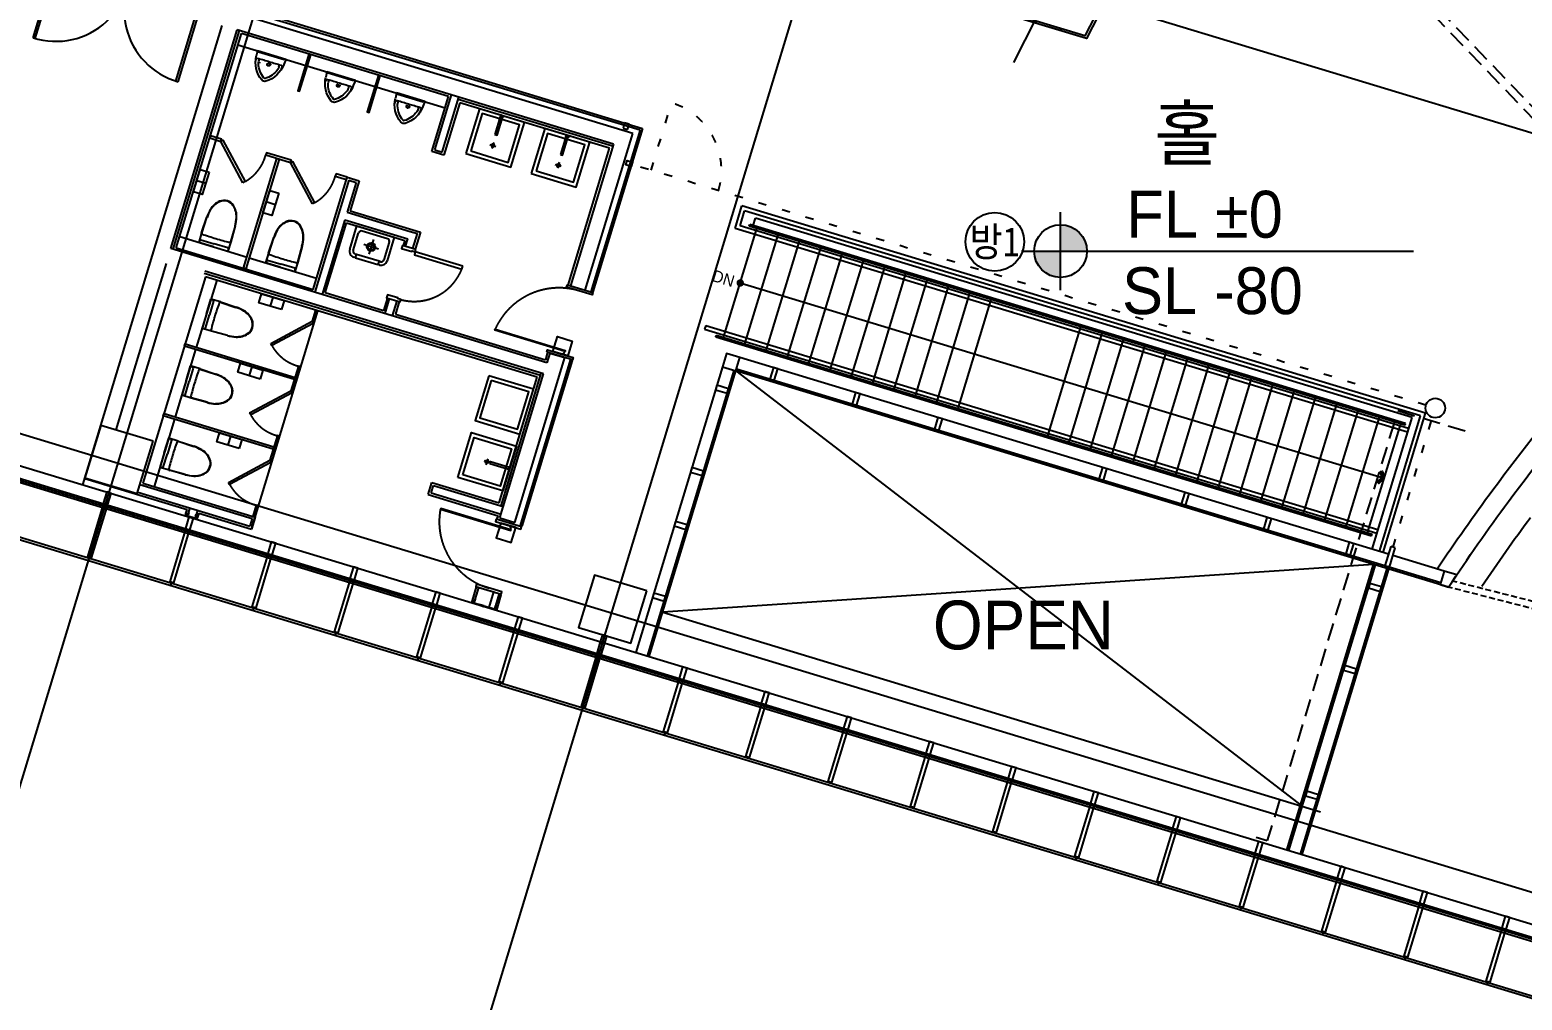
# Model space of a CAD drawing. Header units: metres. Extents: x 630750 to 860239, y 578133 to 726633.
# Drawn here: x 690229 to 709323, y 616657 to 629077 of the extents above; entities that cross this region are included whole.
import ezdxf
from ezdxf.enums import TextEntityAlignment as Align

# ---------------------------------------------------------------- set-up
doc = ezdxf.new("R2010")
doc.units = ezdxf.units.M
doc.header["$LTSCALE"] = 300
for name, pattern in [('DASHDOT', [25.4, 12.7, -6.35, 0, -6.35]), ('HID1', [0.375, 0.25, -0.125]), ('HIDDEN-1', [1.4, 0.35, -0.7, 0.35]), ('업무시설_xr-base$0$CONTINOUS', [0])]:
    doc.linetypes.add(name, pattern=pattern)
doc.layers.get('Defpoints').update_dxf_attribs({"color": 8})
for name, color, linetype in [('A-CEN-1', 1, 'Continuous'), ('A-CIRC', 6, 'Continuous'), ('A-CON', 2, 'Continuous'), ('A-DIM', 7, 'Continuous'), ('A-DOR', 4, 'Continuous'), ('A-ELE8', 8, 'Continuous'), ('A-ETC-1', 7, 'Continuous'), ('A-HAT-1', 9, 'Continuous'), ('A-STAIR', 4, 'Continuous'), ('A-SYM1', 7, 'Continuous'), ('A-TXT-S', 3, 'Continuous'), ('A-WAL-BLK', 3, 'Continuous'), ('A-WAL-DW', 7, 'Continuous'), ('A-WIN-GLASS', 4, 'Continuous'), ('DIM', 7, 'Continuous'), ('ELE9', 9, 'Continuous'), ('fire shutter', 2, 'Continuous'), ('INT', 117, 'Continuous'), ('INT_레벨', 117, 'Continuous'), ('KUK-DOOR', 4, 'Continuous'), ('KUK-DOOR-FRAME', 4, 'Continuous'), ('KUK-TOILET-cubicle', 4, 'Continuous'), ('KUK-TOILET-equip', 5, 'Continuous'), ('KUK-TOILET-fu', 6, 'Continuous'), ('KUK-TOILET-wash', 6, 'Continuous'), ('KUK-WALL-DRYWALL', 4, 'Continuous'), ('KUK-WALL-FIN 1', 30, 'Continuous'), ('KUK-WALL-FIN2', 31, 'Continuous'), ('z', 9, 'Continuous'), ('블럭', 7, 'Continuous'), ('외장그레이팅', 4, 'Continuous'), ('특수설계 영역', 225, 'Continuous'), ('프레임', 5, 'Continuous')]:
    doc.layers.add(name, color=color, linetype=linetype)
doc.styles.add('TEXT', font='')
doc.styles.add('TEXT(돋음)', font='')
doc.styles.add('돋움', font='')
doc.styles.get('TEXT').set_extended_font_data('DotumChe')
doc.styles.get('TEXT(돋음)').set_extended_font_data('Dotum')
doc.styles.get('돋움').set_extended_font_data('Dotum')
doc.dimstyles.new('DIM250', dxfattribs={"dimscale": 250, "dimtxt": 3, "dimasz": 1, "dimexe": 2, "dimexo": 3, "dimgap": 1, "dimtad": 1, "dimdec": 0, "dimzin": 0, "dimdsep": 46, "dimlunit": 6, "dimtxsty": 'TEXT(돋음)', "dimblk": 'Z_DOT', "dimcen": 2.5, "dimdle": 2, "dimclrd": 256, "dimclre": 256, "dimclrt": 3, "dimadec": 0, "dimazin": 0, "dimtfac": 1, "dimtdec": 0, "dimtix": 1, "dimtmove": 2, "dimatfit": 3, "dimldrblk": 'Z_DOT', "dimfxl": 1, "dimtolj": 1, "dimtzin": 0, "dimarcsym": 0})

# ---------------------------------------------------------------- blocks, each defined once
blk = doc.blocks.new('Z_DOT')
at = {"layer": 'DIM', "color": 7}
for p, q in [((0, -2.5), (0, 2.5)), ((-2.5, 0), (2.5, 0))]:
    blk.add_line(p, q, dxfattribs=at)
for radius in [0.75, 0.375]:
    blk.add_circle((0, 0), radius, dxfattribs=at)
blk = doc.blocks.new('*D94')
at = {"layer": 'A-DIM', "lineweight": -2, "transparency": 16777216}
for p, q in [((676229, 616332), (675060, 612478)), ((675444, 612884), (730165, 596280)), ((731428, 599582), (730259, 595729))]:
    blk.add_line(p, q, dxfattribs=at)
at = {"layer": 'Defpoints', "color": 0, "transparency": 16777216}
for p in [(676447, 617049), (731646, 600300), (730404, 596207)]:
    blk.add_point(p, dxfattribs=at)
at = {"layer": 'A-DIM', "lineweight": -2, "transparency": 16777216, "xscale": 250, "yscale": 250, "zscale": 250}
for p, rotation in [((675205, 612957), 163.1200000135865), ((730404, 596207), 343.1200000135865)]:
    blk.add_blockref('Z_DOT', p, dxfattribs=dict(at, rotation=rotation))
at = {"layer": 'A-DIM', "color": 3, "transparency": 16777216, "insert": (703007, 605250), "char_height": 750, "attachment_point": 5, "rotation": 343.12, "style": 'TEXT(돋음)'}
blk.add_mtext('\\A1;57,684', dxfattribs=at)
blk = doc.blocks.new('sym-lev-INT')
at = {"layer": 'INT_레벨'}
h = blk.add_hatch(color=256, dxfattribs=at)
h.paths.add_polyline_path([(472998, 83678), (473335, 83678, 0.414214), (472998, 84016)])
h.paths.add_polyline_path([(472998, 83341), (472998, 83678), (472660, 83678, 0.414214)])
for p, q in [((472998, 83178), (472998, 84178)), ((472498, 83678), (477516, 83678)), ((472498, 83678), (473498, 83678))]:
    blk.add_line(p, q, dxfattribs=at)
blk.add_circle((472998, 83678), 337, dxfattribs=at)
blk = doc.blocks.new('door_1800_3')
at = {"layer": 'A-DOR'}
for p, q in [((754409, 467845), (754409, 466990)), ((754439, 467845), (754439, 466990)), ((756319, 467845), (756319, 466990)), ((756349, 467845), (756349, 466990)), ((754409, 466990), (754439, 466990)), ((756319, 466990), (756349, 466990)), ((754409, 466790), (754439, 466790)), ((754409, 465935), (754409, 466790)), ((754439, 465935), (754439, 466790)), ((756319, 465935), (756319, 466790)), ((756319, 466790), (756349, 466790)), ((756349, 465935), (756349, 466790))]:
    blk.add_line(p, q, dxfattribs=at)
for points in [[(754379, 466990), (754379, 466790), (754409, 466790), (754409, 466835), (754424, 466835), (754424, 466945), (754409, 466945), (754409, 466990)], [(756379, 466990), (756379, 466790), (756349, 466790), (756349, 466835), (756334, 466835), (756334, 466945), (756349, 466945), (756349, 466990)]]:
    blk.add_lwpolyline(points, close=True, dxfattribs=at)
for centre, start, end in [((754424, 466890), 269.1, 90.9), ((756334, 466890), 89.1, 270.9)]:
    blk.add_arc(centre, 955, start, end, dxfattribs=at)
at = {"layer": 'ELE9'}
for p, q in [((756349, 466945), (754409, 466945)), ((754409, 466835), (756349, 466835))]:
    blk.add_line(p, q, dxfattribs=at)
blk = doc.blocks.new('TO')
at = {"layer": 'KUK-TOILET-fu'}
for p, q in [((-380183, 185922), (-379979, 185866)), ((-380182, 185919), (-379978, 185863)), ((-379979, 185866), (-379857, 185829)), ((-379900, 185827), (-379953, 185654)), ((-379914, 185642), (-379857, 185829)), ((-379888, 185833), (-379859, 185825)), ((-380005, 185480), (-379953, 185654)), ((-379914, 185642), (-379971, 185454)), ((-380093, 185491), (-380293, 185558)), ((-380090, 185493), (-380290, 185560)), ((-380093, 185491), (-379971, 185454)), ((-379999, 185468), (-379970, 185459))]:
    blk.add_line(p, q, dxfattribs=at)
for centre, radius, start, end in [((-380366, 185779), 143, 163.12, 203.8257), ((-380364, 185778), 140, 163.12, 203.8257), ((-380366, 185779), 143, 122.4143, 163.12), ((-380364, 185778), 140, 122.4143, 163.12), ((-380304, 185682), 258, 87.3334, 122.4143), ((-380302, 185681), 255, 87.3334, 122.4143), ((-380316, 185437), 503, 74.6507, 87.3334), ((-380314, 185437), 500, 74.6507, 87.3334), ((-383595, 186759), 3736, 343.12, 345.9346), ((-379982, 185854), 13, 71.7775, 74.6507), ((-379980, 185853), 10, 345.9346, 74.6507), ((-379891, 185824), 10, 73.12, 163.12), ((-380261, 185825), 258, 203.8257, 238.9066), ((-380259, 185825), 255, 203.8257, 238.9066), ((-380134, 186035), 503, 238.9066, 251.5893), ((-380132, 186035), 500, 238.9066, 251.5893), ((-383595, 186759), 3736, 340.3054, 343.12), ((-380089, 185504), 13, 251.5893, 254.4625), ((-380087, 185503), 10, 251.5893, 340.3054), ((-379996, 185477), 10, 163.12, 253.12)]:
    blk.add_arc(centre, radius, start, end, dxfattribs=at)
blk = doc.blocks.new('TO2')
at = {"layer": 'KUK-TOILET-fu'}
for p, q in [((-383176, 186200), (-383176, 186580)), ((-383176, 186580), (-383107, 186573)), ((-383163, 186560), (-383176, 186560)), ((-383163, 186220), (-383163, 186560)), ((-383044, 186562), (-383067, 186562)), ((-383054, 186524), (-383087, 186524)), ((-383061, 186405), (-383061, 186375)), ((-383055, 186411), (-383052, 186411)), ((-383055, 186369), (-383052, 186369)), ((-383163, 186220), (-383176, 186220)), ((-383176, 186200), (-383107, 186206)), ((-383054, 186255), (-383087, 186255)), ((-383044, 186217), (-383067, 186217))]:
    blk.add_line(p, q, dxfattribs=at)
for centre, radius, start, end in [((-383127, 186222), 352, 33.7785, 86.7014), ((-383067, 186542), 20, 90, 178.5039), ((-383044, 186512), 50, 74.0732, 90), ((-383127, 186558), 352, 273.2986, 326.2215), ((-377227, 186505), 5860, 179.6271, 181.1233), ((-377227, 186275), 5860, 178.8767, 180.3729), ((-383055, 186405), 6, 90, 180), ((-383055, 186375), 6, 180, 270), ((-383054, 186424), 100, 70.2929, 90), ((-383052, 186390), 21, 270, 90), ((-383127, 186222), 315, 33.7785, 70.2929), ((-383127, 186558), 315, 289.7071, 326.2215), ((-382876, 186390), 13, 0, 33.7785), ((-382876, 186390), 13, 326.2215, 0), ((-382876, 186390), 50, 0, 33.7785), ((-382876, 186390), 50, 326.2215, 0), ((-383067, 186237), 20, 181.4961, 270), ((-383054, 186355), 100, 270, 289.7071), ((-383044, 186267), 50, 270, 285.9268)]:
    blk.add_arc(centre, radius, start, end, dxfattribs=at)
blk = doc.blocks.new('TO3')
at = {"layer": 'KUK-TOILET-fu'}
for p, q in [((-378873, 187125), (-378856, 187120)), ((-378871, 187073), (-378855, 187124)), ((-378855, 187124), (-378567, 187036)), ((-379065, 186769), (-378973, 187072)), ((-379000, 186833), (-378930, 187059)), ((-378886, 187082), (-378869, 187077)), ((-378582, 186985), (-378871, 187073)), ((-378797, 186799), (-378740, 186985)), ((-378540, 186940), (-378609, 186714)), ((-378567, 187036), (-378582, 186985)), ((-378581, 186989), (-378564, 186984)), ((-378568, 187032), (-378548, 187025)), ((-378587, 186623), (-379065, 186769)), ((-378976, 186789), (-378654, 186690)), ((-378861, 186921), (-378675, 186863)), ((-378495, 186926), (-378587, 186623))]:
    blk.add_line(p, q, dxfattribs=at)
for radius in [53.1, 39.9]:
    blk.add_circle((-378768, 186892), radius, dxfattribs=at)
for centre, radius, start, end in [((-378897, 187049), 79.8, 73, 163), ((-378897, 187049), 35.5, 73, 163), ((-378574, 186950), 35.5, 343, 73), ((-378571, 186949), 79.8, 343, 73), ((-378966, 186822), 35.5, 163, 253), ((-378643, 186724), 35.5, 253, 343)]:
    blk.add_arc(centre, radius, start, end, dxfattribs=at)

msp = doc.modelspace()

# ---------------------------------------------------------------- hatches: boundary and pattern name
at = {"layer": 'A-SYM1'}
h = msp.add_hatch(color=7, dxfattribs=at)
edge = h.paths.add_edge_path()
edge.add_arc((699318.013, 625837.036), 48, 343.12, 523.12)
edge.add_arc((699318.013, 625837.036), 48, 523.12, 703.12)
msp.add_hatch(color=7, dxfattribs=at).paths.add_polyline_path([(707487.42, 623271.76), (707469.192, 623291.224), (707527.586, 623345.907), (707509.427, 623423.818), (707535.397, 623429.872), (707557.051, 623336.966)])

# ---------------------------------------------------------------- linework, layer by layer
at = {"layer": 'A-CEN-1', "linetype": 'Continuous'}
for p, q in [((718254.402, 659110.217, 0), (702815.235, 628657.233, 0)), ((688297.68, 613453.445, 0), (696754.173, 641322.011, 0)), ((694613.319, 611537.015, 0), (703069.812, 639405.581, 0)), ((686992.632, 634572.293, 0), (739163.754, 618741.384, 0)), ((678675.517, 627377.323, 0), (736463.33, 609842.075, 0)), ((678501.296, 626803.174, 0), (736289.109, 609267.926, 0))]:
    msp.add_line(p, q, dxfattribs=at)
at = {"layer": 'A-CIRC'}
for p, q in [((699253.17, 626535.978, 0), (699340.281, 626823.053, 0)), ((699315.534, 626569.305, 0), (699373.608, 626760.688, 0)), ((708086.484, 624169.087, 0), (699340.281, 626823.053, 0)), ((708024.119, 624135.76, 0), (699373.608, 626760.688, 0)), ((707855.836, 623925.568, 0), (699253.17, 626535.978, 0)), ((707870.354, 623973.414, 0), (699315.534, 626569.305, 0)), ((698875.958, 625291.908, 0), (698861.439, 625244.062, 0)), ((698861.439, 625244.062, 0), (707463.839, 622633.733, 0)), ((698875.958, 625291.908, 0), (707478.357, 622681.579, 0)), ((707497.392, 622399.916, 0), (708024.119, 624135.76, 0)), ((707545.237, 622385.398, 0), (708086.484, 624169.087, 0))]:
    msp.add_line(p, q, dxfattribs=at)
at = {"layer": 'A-CON', "elevation": 0}
for points in [[(691806.324, 623810.895), (691136.483, 624014.153), (690933.225, 623344.312), (691603.066, 623141.055)], [(698121.964, 621894.467), (697452.123, 622097.724), (697248.866, 621427.884), (697918.706, 621224.626)]]:
    msp.add_lwpolyline(points, close=True, dxfattribs=at)
at = {"layer": 'A-ELE8', "elevation": 0}
msp.add_lwpolyline([(708235.706, 622175.881, -0.012153157), (708947.647, 623189.137, -0.018274864), (710126.421, 624672.75)], format="xyb", dxfattribs=at)
at = {"layer": 'A-ETC-1', "elevation": 0}
msp.add_lwpolyline([(699318.013, 625837.036), (707557.051, 623336.966)], dxfattribs=at)
at = {"layer": 'A-HAT-1', "color": 8}
msp.add_line((707422.426, 622234.56, 0), (698326.084, 621623.523, 0), dxfattribs=at)
at = {"layer": 'A-HAT-1', "color": 8, "elevation": 0}
msp.add_lwpolyline([(699262.811, 624710.529), (706508.664, 619140.585)], dxfattribs=at)
at = {"layer": 'A-STAIR'}
for p, q in [((699484.116, 626570.402, 0), (699513.153, 626666.093, 0)), ((707913.91, 624116.951, 0), (699513.153, 626666.093, 0)), ((699106.044, 625138.488, 0), (699529.982, 626535.584, 0)), ((699434.29, 626564.621, 0), (699440.098, 626583.759, 0)), ((707826.436, 624018.091, 0), (699434.29, 626564.621, 0)), ((707832.243, 624037.23, 0), (699440.098, 626583.759, 0)), ((699378.765, 625055.733, 0), (699802.703, 626452.829, 0)), ((699651.486, 624972.978, 0), (700075.424, 626370.074, 0)), ((699924.207, 624890.223, 0), (700348.144, 626287.319, 0)), ((700196.928, 624807.468, 0), (700620.865, 626204.564, 0)), ((700469.648, 624724.713, 0), (700893.586, 626121.809, 0)), ((700742.369, 624641.958, 0), (701166.307, 626039.054, 0)), ((701015.09, 624559.203, 0), (701439.027, 625956.299, 0)), ((701287.811, 624476.448, 0), (701711.748, 625873.544, 0)), ((701560.531, 624393.693, 0), (701984.469, 625790.789, 0)), ((701833.252, 624310.938, 0), (702257.19, 625708.034, 0)), ((702105.973, 624228.184, 0), (702529.91, 625625.279, 0)), ((699004.546, 625148.386, 0), (699010.353, 625167.525, 0)), ((699004.546, 625148.386, 0), (707396.691, 622601.857, 0)), ((699010.353, 625167.525, 0), (707402.498, 622620.995, 0)), ((703254.271, 623879.742, 0), (703678.208, 625276.838, 0)), ((703526.992, 623796.987, 0), (703950.929, 625194.083, 0)), ((703799.712, 623714.232, 0), (704223.65, 625111.328, 0)), ((704072.433, 623631.477, 0), (704496.371, 625028.573, 0)), ((704345.154, 623548.722, 0), (704769.092, 624945.818, 0)), ((704617.875, 623465.967, 0), (705041.812, 624863.063, 0)), ((704890.596, 623383.212, 0), (705314.533, 624780.308, 0)), ((705163.316, 623300.457, 0), (705587.254, 624697.553, 0)), ((705436.037, 623217.702, 0), (705859.975, 624614.798, 0)), ((705708.758, 623134.947, 0), (706132.695, 624532.043, 0)), ((705981.479, 623052.192, 0), (706405.416, 624449.288, 0)), ((706254.199, 622969.437, 0), (706678.137, 624366.533, 0)), ((706526.92, 622886.683, 0), (706950.858, 624283.778, 0)), ((706799.641, 622803.928, 0), (707223.579, 624201.024, 0)), ((707072.362, 622721.173, 0), (707496.299, 624118.269, 0)), ((707345.083, 622638.418, 0), (707769.02, 624035.514, 0)), ((707401.7, 622428.953, 0), (707913.91, 624116.951, 0)), ((707826.436, 624018.091, 0), (707832.243, 624037.23, 0)), ((707396.691, 622601.857, 0), (707402.498, 622620.995, 0))]:
    msp.add_line(p, q, dxfattribs=at)
at = {"layer": 'A-SYM1', "color": 7, "elevation": 0}
msp.add_lwpolyline([(707469.192, 623291.224), (707527.586, 623345.907), (707509.427, 623423.818), (707535.397, 623429.872), (707557.051, 623336.966), (707487.42, 623271.76)], close=True, dxfattribs=at)
at = {"layer": 'A-WAL-BLK'}
for p, q in [((697944.076, 627748.336, 0), (692460.954, 629412.146, 0)), ((690905.93, 623254.36, 0), (692689.949, 629133.619, 0)), ((692032.01, 626276.602, 0), (692881.337, 629075.579, 0)), ((697694.62, 627615.027, 0), (692881.337, 629075.579, 0)), ((695409.477, 627540.372), (695622.897, 628243.705)), ((695505.168, 627511.336), (695718.589, 628214.668)), ((697335.748, 625743.593), (697944.08, 627748.364)), ((695409.477, 627540.372), (695505.168, 627511.336)), ((694309.624, 627153.026), (693874.077, 625717.671)), ((694405.316, 627123.989), (694289.174, 626741.241)), ((694309.624, 627153.026), (694405.316, 627123.989)), ((694289.174, 626741.241), (695092.975, 626497.334)), ((694260.137, 626645.549), (693969.769, 625688.634)), ((694260.137, 626645.549), (695063.938, 626401.642)), ((695092.975, 626497.334), (695188.666, 626468.297)), ((695034.889, 626305.91), (695063.938, 626401.642)), ((695130.58, 626276.873), (695188.666, 626468.297)), ((696845.296, 624816.079), (692032.014, 626276.631)), ((691973.936, 626085.219, 0), (691327.867, 623956.084, 0)), ((696801.741, 624672.542), (692466.916, 625987.91)), ((694773.57, 625444.727), (694831.631, 625636.069)), ((694869.261, 625415.69), (694927.323, 625607.032)), ((696434.165, 622772.406), (697074.427, 624882.403)), ((696883.044, 624940.476), (696845.296, 624816.079)), ((696242.782, 622830.48), (696801.741, 624672.542)), ((691637.902, 623255.874), (693073.261, 622820.326)), ((695362.586, 623149.821), (695391.623, 623245.512)), ((695391.623, 623245.512), (696286.339, 622974.018)), ((691608.865, 623160.183), (693044.224, 622724.635)), ((695362.586, 623149.821), (696257.302, 622878.327)), ((693073.272, 622820.363), (693044.236, 622724.672)), ((696103.898, 621683.971), (696164.112, 621882.435))]:
    msp.add_line(p, q, dxfattribs=at)
for points in [[(697694.623, 627615.055), (697144.364, 625801.663)], [(697144.366, 625801.667), (697335.749, 625743.593)], [(696883.044, 624940.476), (697074.427, 624882.403)], [(696242.782, 622830.48), (696434.165, 622772.406)], [(695912.503, 621742.038), (695972.729, 621940.512)], [(695972.728, 621940.509), (696164.111, 621882.435)], [(695972.729, 621940.512), (696164.112, 621882.435)]]:
    msp.add_lwpolyline(points, dxfattribs=at)
at = {"layer": 'A-WAL-DW', "color": 251, "linetype": 'HID1'}
for p, q in [((711263.027, 621205.273, 0), (708381.5, 621943.536, 0)), ((711435.601, 621257.41, 0), (708433.388, 622021.843, 0))]:
    msp.add_line(p, q, dxfattribs=at)
at = {"layer": 'A-WAL-DW'}
msp.add_line((705918.348, 618744.941, 0), (706061.887, 618701.39, 0), dxfattribs=at)
at = {"layer": 'A-WIN-GLASS'}
for p, q in [((678930.406, 626700.133, 0), (735526.737, 609526.43, 0)), ((678954.406, 626717.931, 0), (735502.737, 609558.793, 0)), ((698130.638, 621062.08, 0), (699239.846, 624717.498, 0)), ((698153.604, 621055.111, 0), (699262.811, 624710.529, 0)), ((708381.074, 621943.665, 0), (699262.811, 624710.529, 0)), ((708281.295, 621999.023, 0), (699269.78, 624733.495, 0)), ((706313.218, 618579.142, 0), (707422.426, 622234.56, 0)), ((706336.184, 618572.173, 0), (707445.392, 622227.591, 0)), ((706485.463, 618526.875, 0), (707594.67, 622182.293, 0)), ((706508.429, 618519.907, 0), (707617.636, 622175.324, 0)), ((698326.081, 621623.524, 0), (706742.649, 619069.584, 0))]:
    msp.add_line(p, q, dxfattribs=at)
at = {"layer": 'A-WIN-GLASS', "color": 9}
for p, q in [((679110.406, 626833.618, 0), (735346.737, 609769.154, 0)), ((699090.567, 624762.795, 0), (697981.36, 621107.378, 0)), ((707612.488, 622364.991, 0), (699315.078, 624882.774, 0)), ((708326.592, 622148.302, 0), (707669.903, 622347.569, 0))]:
    msp.add_line(p, q, dxfattribs=at)
at = {"layer": 'A-WIN-GLASS', "elevation": 0}
for points in [[(699315.078, 624882.774), (699142.833, 624935.04), (699090.567, 624762.795), (699262.811, 624710.529)], [(699696.566, 624603.99), (699753.981, 624586.568), (699799.278, 624735.847), (699741.864, 624753.269)], [(699150.992, 624424.68), (699168.414, 624482.095), (699019.135, 624527.392), (699001.713, 624469.977)], [(700749.173, 624284.585), (700806.587, 624267.163), (700851.885, 624416.442), (700794.47, 624433.864)], [(701801.779, 623965.18), (701859.194, 623947.758), (701904.491, 624097.037), (701847.077, 624114.459)], [(698831.587, 623372.073), (698849.009, 623429.488), (698699.73, 623474.785), (698682.308, 623417.371)], [(703906.992, 623326.37), (703964.407, 623308.948), (704009.704, 623458.227), (703952.29, 623475.649)], [(691166.847, 623012.163), (691224.262, 622994.741), (691269.559, 623144.02), (691212.144, 623161.442)], [(704959.599, 623006.965), (705017.013, 622989.543), (705062.311, 623138.822), (705004.896, 623156.244)], [(692219.454, 622692.758), (692276.868, 622675.336), (692322.166, 622824.615), (692264.751, 622842.037)], [(698622.524, 622683.092), (698639.946, 622740.507), (698490.665, 622785.805), (698473.243, 622728.391)], [(706012.205, 622687.56), (706069.62, 622670.138), (706114.917, 622819.417), (706057.503, 622836.839)], [(693272.06, 622373.353), (693329.475, 622355.931), (693374.772, 622505.21), (693317.357, 622522.632)], [(707064.812, 622368.155), (707122.226, 622350.733), (707167.524, 622500.012), (707110.109, 622517.434)], [(694324.667, 622053.948), (694382.081, 622036.526), (694427.379, 622185.805), (694369.964, 622203.227)], [(708485.276, 622100.151), (708326.592, 622148.302), (708274.326, 621976.057), (708381.5, 621943.536)], [(707505.817, 621889.475), (707523.239, 621946.89), (707373.96, 621992.187), (707356.538, 621934.772)], [(695377.273, 621734.543), (695434.688, 621717.121), (695479.985, 621866.4), (695422.57, 621883.822)], [(698343.768, 621764.455), (698361.19, 621821.87), (698211.912, 621867.167), (698194.489, 621809.752)], [(696429.88, 621415.138), (696487.294, 621397.716), (696532.592, 621546.995), (696475.177, 621564.417)], [(697482.486, 621095.733), (697539.901, 621078.311), (697585.198, 621227.59), (697527.783, 621245.012)], [(707186.412, 620836.869), (707203.834, 620894.283), (707054.555, 620939.581), (707037.133, 620882.166)], [(698535.093, 620776.328), (698592.507, 620758.906), (698637.805, 620908.185), (698580.39, 620925.607)], [(699587.699, 620456.923), (699645.114, 620439.501), (699690.411, 620588.78), (699632.996, 620606.202)], [(700640.306, 620137.518), (700697.72, 620120.096), (700743.018, 620269.375), (700685.603, 620286.797)], [(701692.912, 619818.113), (701750.327, 619800.691), (701795.624, 619949.97), (701738.209, 619967.392)], [(702745.519, 619498.708), (702802.933, 619481.286), (702848.231, 619630.565), (702790.816, 619647.987)], [(703798.125, 619179.303), (703855.54, 619161.881), (703900.837, 619311.16), (703843.422, 619328.582)], [(706698.593, 619229.25), (706716.015, 619286.665), (706566.736, 619331.962), (706549.314, 619274.548)], [(704850.732, 618859.898), (704908.146, 618842.476), (704953.444, 618991.755), (704896.029, 619009.177)], [(705903.338, 618540.493), (705960.753, 618523.071), (706006.05, 618672.35), (705948.635, 618689.772)], [(706955.945, 618221.088), (707013.359, 618203.666), (707058.657, 618352.945), (707001.242, 618370.367)], [(708008.551, 617901.683), (708065.966, 617884.261), (708111.263, 618033.54), (708053.848, 618050.962)], [(709061.158, 617582.278), (709118.572, 617564.856), (709163.87, 617714.135), (709106.455, 617731.557)]]:
    msp.add_lwpolyline(points, close=True, dxfattribs=at)
msp.add_lwpolyline([(697555.079, 621334.966), (697527.783, 621245.012), (697585.198, 621227.59), (697612.494, 621317.544), (697555.079, 621334.966)], dxfattribs=at)
at = {"layer": 'Defpoints'}
for p, q in [((693778.796, 628615.138), (693754.873, 628622.397)), ((694668.724, 628345.096), (694644.801, 628352.355))]:
    msp.add_line(p, q, dxfattribs=at)
at = {"layer": 'fire shutter', "color": 2, "linetype": 'HIDDEN-1'}
for p, q in [((708091.864, 624271.957, 0), (697929.429, 627355.667, 0)), ((707671.393, 622455.797, 0), (708175.194, 624116.086, 0))]:
    msp.add_line(p, q, dxfattribs=at)
at = {"layer": 'fire shutter'}
for p, q in [((707642.685, 622464.508, 0), (707567.19, 622215.71, 0)), ((707624.604, 622198.288, 0), (707700.1, 622447.086, 0)), ((707700.1, 622447.086, 0), (707642.685, 622464.508, 0)), ((707567.19, 622215.71, 0), (707624.604, 622198.288, 0))]:
    msp.add_line(p, q, dxfattribs=at)
at = {"layer": 'fire shutter', "color": 2, "linetype": 'HIDDEN-1', "elevation": 0}
msp.add_lwpolyline([(698178.224, 627280.172), (698439.555, 628141.395, -0.414213562), (699039.447, 627018.841, -1)], format="xyb", dxfattribs=at)
at = {"layer": 'fire shutter', "linetype": 'HIDDEN-1', "elevation": 0}
msp.add_lwpolyline([(697818.818, 627817.696), (697876.232, 627800.274), (697896.558, 627867.258), (697839.143, 627884.68)], close=True, dxfattribs=at)
at = {"layer": 'fire shutter', "elevation": 0}
msp.add_lwpolyline([(697938.139, 627384.375), (697920.719, 627326.959), (697853.734, 627347.282), (697871.154, 627404.698)], close=True, dxfattribs=at)
msp.add_lwpolyline([(697938.139, 627384.375), (697920.719, 627326.959), (697853.734, 627347.282), (697871.154, 627404.698)], close=True, dxfattribs=at)
at = {"layer": 'fire shutter'}
msp.add_circle((708211.49, 624235.7, 0), 125, dxfattribs=at)
at = {"layer": 'INT', "linetype": 'HID1', "ltscale": 3}
for p, q in [((708245.797, 629352.051), (710532.892, 626966.197)), ((708173.608, 629282.851), (710460.703, 626896.996)), ((693110.68, 622840.323), (693064.221, 622687.216))]:
    msp.add_line(p, q, dxfattribs=at)
at = {"layer": 'INT', "linetype": 'HID1', "ltscale": 3, "elevation": 0}
msp.add_lwpolyline([(704115.133, 629684.306), (703750.346, 628964.787), (701326.587, 629700.256)], dxfattribs=at)
at = {"layer": 'INT', "linetype": 'HID1', "ltscale": 3}
msp.add_arc((693216.613, 628647.95, 0), 50, 163.12, 179.0467875, dxfattribs=at)
at = {"layer": 'KUK-DOOR'}
for points in [[(692956.073, 627120.338), (692673.279, 627649.514), (692699.738, 627663.654), (692982.532, 627134.477)], [(693846.005, 626850.299), (693563.211, 627379.475), (693589.67, 627393.615), (693872.464, 626864.439)], [(695767.79, 626052.165), (695160.149, 626236.55), (695148.534, 626198.273), (695756.175, 626013.888)], [(693310.65, 625063.803), (693839.826, 625346.597), (693853.966, 625320.138), (693324.79, 625037.344)], [(693040.611, 624173.871), (693569.788, 624456.665), (693583.927, 624430.206), (693054.751, 624147.412)], [(692770.573, 623283.939), (693299.749, 623566.733), (693313.889, 623540.274), (692784.712, 623257.48)]]:
    msp.add_lwpolyline(points, close=True, dxfattribs=at)
at = {"layer": 'KUK-DOOR', "color": 4}
for points in [[(697076.765, 624958.985), (696177.264, 625231.93), (696180.749, 625243.413), (697080.249, 624970.468)], [(696384.818, 622678.659), (695485.318, 622951.606), (695481.834, 622940.123), (696381.333, 622667.176)]]:
    msp.add_lwpolyline(points, close=True, dxfattribs=at)
at = {"layer": 'KUK-DOOR', "color": 251}
for points in [[(696920.451, 624960.436), (696978.525, 625151.819), (697169.908, 625093.746), (697111.834, 624902.362)], [(696254.057, 622764.318), (696195.983, 622572.935), (696387.366, 622514.861), (696445.44, 622706.244)]]:
    msp.add_lwpolyline(points, close=True, dxfattribs=at)
at = {"layer": 'KUK-DOOR', "color": 1, "linetype": 'DASHDOT', "ltscale": 0.11}
for centre in [(697030.661, 624979.245), (696335.23, 622687.436)]:
    msp.add_circle(centre, 5, dxfattribs=at)
at = {"layer": 'KUK-DOOR', "color": 1, "linetype": 'DASHDOT', "ltscale": 0.3}
for centre, start, end in [((692716.908, 627614.284), 298.9692374, 345.3193315), ((693606.84, 627344.245), 298.9692374, 345.3193315), ((693804.596, 625302.968), 208.9692374, 255.3193315), ((693534.557, 624413.036), 208.9692374, 255.3193315), ((693264.519, 623523.104), 208.9692374, 255.3193315)]:
    msp.add_arc(centre, 548.425, start, end, dxfattribs=at)
at = {"layer": 'KUK-DOOR', "color": 1, "linetype": 'DASHDOT'}
for centre, radius, start, end in [((695146.692, 626257.419), 656.336, 254.773257, 338.2198638), ((697000.227, 624875.196), 898.404, 73.1895737, 155.8041498), ((696350.328, 622780.074), 883.118, 169.558473, 253.9278206)]:
    msp.add_arc(centre, radius, start, end, dxfattribs=at)
at = {"layer": 'KUK-DOOR', "color": 1, "linetype": 'DASHDOT', "ltscale": 0.11}
for centre, start, end in [((697030.661, 624979.245), 253.1200675, 343.1200675), ((696335.23, 622687.436), 343.1199325, 73.1199325)]:
    msp.add_arc(centre, 50, start, end, dxfattribs=at)
at = {"layer": 'KUK-DOOR-FRAME'}
for points in [[(695168.86, 626265.257), (694996.615, 626317.524), (694985, 626279.247), (695117.055, 626239.176), (695119.958, 626248.745), (695160.149, 626236.55), (695168.86, 626265.257)], [(694974.312, 625624.125), (694934.122, 625636.32), (694937.025, 625645.889), (694804.971, 625685.96), (694793.356, 625647.684), (694965.601, 625595.417), (694974.312, 625624.125)]]:
    msp.add_lwpolyline(points, dxfattribs=at)
for points in [[(697097.375, 625784.571), (697106.086, 625813.278), (697431.437, 625714.553), (697422.726, 625685.846)], [(696844.756, 624952.054), (696853.467, 624980.761), (697178.818, 624882.036), (697170.107, 624853.329)], [(696195.784, 622813.352), (696187.073, 622784.644), (696512.424, 622685.919), (696521.135, 622714.627)], [(695943.162, 621980.836), (695934.451, 621952.128), (696259.802, 621853.403), (696268.514, 621882.11)]]:
    msp.add_lwpolyline(points, close=True, dxfattribs=at)
at = {"layer": 'KUK-TOILET-cubicle'}
for points in [[(692673.279, 627649.514), (692681.99, 627678.221), (692538.459, 627721.774), (692529.748, 627693.066)], [(693419.68, 627423.028), (692992.848, 626016.372), (692964.14, 626025.083), (693390.972, 627431.739)], [(693563.211, 627379.475), (693571.922, 627408.183), (693256.14, 627504.003), (693247.429, 627475.295)], [(694280.901, 627161.701), (694289.616, 627190.407), (694146.072, 627233.964), (694137.361, 627205.257)], [(693839.826, 625346.597), (693868.534, 625337.886), (693912.086, 625481.417), (693883.379, 625490.128)], [(693613.34, 624600.196), (692206.684, 625027.028), (692215.395, 625055.736), (693622.051, 624628.904)], [(693569.788, 624456.665), (693598.495, 624447.954), (693694.315, 624763.736), (693665.608, 624772.447)], [(693343.303, 623710.268), (691936.646, 624137.1), (691945.357, 624165.807), (693352.014, 623738.975)], [(693299.749, 623566.733), (693328.456, 623558.022), (693424.277, 623873.804), (693395.569, 623882.515)], [(693081.972, 622849.034), (693110.68, 622840.323), (693154.238, 622983.872), (693125.531, 622992.583)]]:
    msp.add_lwpolyline(points, close=True, dxfattribs=at)
at = {"layer": 'KUK-TOILET-equip'}
for p, q in [((692364.239, 627147.628), (692479.069, 627112.785)), ((693254.171, 626877.59), (693369.001, 626842.746)), ((693337.941, 625655.637), (693303.097, 625540.807)), ((693067.902, 624765.705), (693033.058, 624650.875)), ((692797.863, 623875.773), (692763.02, 623760.943))]:
    msp.add_line(p, q, dxfattribs=at)
for points in [[(696179.218, 627735.22), (696207.926, 627726.509), (696280.518, 627965.738), (696251.81, 627974.449)], [(696242.241, 627977.353), (696290.087, 627962.834), (696292.991, 627972.403), (696245.145, 627986.922)], [(697016.525, 627481.146), (697045.233, 627472.435), (697117.825, 627711.664), (697089.117, 627720.375)], [(697079.548, 627723.278), (697127.394, 627708.76), (697130.298, 627718.329), (697082.452, 627732.848)], [(692522.624, 627256.322), (692435.514, 626969.247), (692320.684, 627004.091), (692407.794, 627291.166)], [(693412.556, 626986.283), (693325.446, 626699.209), (693210.616, 626734.052), (693297.726, 627021.127)], [(693446.634, 625497.253), (693159.559, 625584.362), (693194.403, 625699.192), (693481.478, 625612.083)], [(693176.596, 624607.32), (692889.521, 624694.43), (692924.365, 624809.26), (693211.439, 624722.15)], [(692906.557, 623717.388), (692619.482, 623804.498), (692654.326, 623919.328), (692941.401, 623832.218)], [(696113.254, 623522.886), (696121.965, 623551.593), (696361.194, 623479.001), (696352.483, 623450.294)], [(696349.579, 623440.724), (696364.098, 623488.57), (696373.667, 623485.666), (696359.148, 623437.821)]]:
    msp.add_lwpolyline(points, close=True, dxfattribs=at)
at = {"layer": 'KUK-TOILET-wash', "color": 1}
for p, q in [((696164.535, 627635.173), (696141.306, 627558.62)), ((696114.644, 627608.511), (696191.197, 627585.282)), ((696951.951, 627354.437), (697028.504, 627331.208)), ((697001.842, 627381.099), (696978.613, 627304.546)), ((696117.61, 623537.239), (696041.057, 623560.469)), ((696067.718, 623510.577), (696090.948, 623587.131))]:
    msp.add_line(p, q, dxfattribs=at)
at = {"layer": 'KUK-TOILET-wash'}
for points in [[(695807.772, 627492.624), (696381.921, 627318.403), (696556.142, 627892.552), (695981.993, 628066.773)], [(695870.137, 627525.951), (696348.594, 627380.767), (696493.778, 627859.225), (696015.321, 628004.409)], [(696645.079, 627238.55), (697219.228, 627064.329), (697393.449, 627638.478), (696819.3, 627812.699)], [(696707.444, 627271.877), (697185.901, 627126.693), (697331.085, 627605.151), (696852.628, 627750.335)], [(696100.049, 624650.294), (695925.828, 624076.145), (696499.977, 623901.924), (696674.198, 624476.073)], [(696133.376, 624587.929), (695988.192, 624109.472), (696466.649, 623964.288), (696611.833, 624442.745)], [(695705.148, 623348.89), (695879.369, 623923.039), (696453.518, 623748.818), (696279.297, 623174.669)], [(695767.512, 623382.217), (695912.696, 623860.675), (696391.154, 623715.491), (696245.97, 623237.033)]]:
    msp.add_lwpolyline(points, close=True, dxfattribs=at)
for centre, radius in [((696152.921, 627596.896), 20), ((696152.921, 627596.896), 15), ((696990.228, 627342.822), 20), ((696990.228, 627342.822), 15), ((696079.333, 623548.854), 20), ((696079.333, 623548.854), 15)]:
    msp.add_circle(centre, radius, dxfattribs=at)
at = {"layer": 'KUK-WALL-DRYWALL'}
for p, q in [((692454.093, 629492.672), (698037.615, 627798.318)), ((692060.722, 626267.92), (692910.049, 629066.895)), ((697685.901, 627586.312), (695709.866, 628185.924)), ((698037.615, 627798.318), (697407.517, 625721.817)), ((696764.311, 624652.508), (692458.194, 625959.165)), ((697146.184, 624860.588), (696497.212, 622721.885)), ((696257.63, 622982.729), (696773.034, 624681.253)), ((692374.412, 622927.884), (692343.248, 622825.114)), ((696235.884, 621860.655), (696175.694, 621662.196))]:
    msp.add_line(p, q, dxfattribs=at)
at = {"layer": 'KUK-WALL-DRYWALL', "elevation": 0}
msp.add_lwpolyline([(704045.529, 629624.296), (703728.647, 628999.298), (701334.384, 629725.817)], dxfattribs=at)
at = {"layer": 'KUK-WALL-DRYWALL'}
msp.add_lwpolyline([(692247.516, 622854.141), (692278.706, 622956.925)], dxfattribs=at)
at = {"layer": 'KUK-WALL-FIN 1'}
for p, q in [((692872.777, 629391.746), (698068.797, 627814.982)), ((692102.914, 626286.427), (692934.819, 629027.989)), ((695585.467, 628223.671), (692934.819, 629027.989)), ((695372.047, 627520.339), (695585.467, 628223.671)), ((695728.411, 628143.721), (695525.153, 627473.88)), ((697647.032, 627561.53), (695728.411, 628143.721)), ((698068.797, 627814.982), (697434.344, 625724.128)), ((695525.153, 627473.88), (695372.047, 627520.339)), ((697115.657, 625810.374), (697647.032, 627561.53)), ((693854.07, 625755.052), (694289.616, 627190.407)), ((694289.616, 627190.407), (694442.723, 627143.949)), ((694442.723, 627143.949), (694326.581, 626761.2)), ((694326.581, 626761.2), (695226.073, 626488.255)), ((694007.176, 625708.594), (694280.122, 626608.094)), ((694280.122, 626608.094), (695026.508, 626381.609)), ((695226.073, 626488.255), (695159.288, 626268.162)), ((692102.914, 626286.427), (693854.072, 625755.052)), ((695026.508, 626381.609), (695006.181, 626314.621)), ((695026.508, 626381.609), (695006.181, 626314.621)), ((692476.739, 625916.962), (691675.321, 623275.87)), ((696720.657, 624629.179), (692476.739, 625916.962)), ((694753.562, 625482.109), (694007.176, 625708.594)), ((694802.924, 625644.781), (694753.562, 625482.109)), ((694802.924, 625644.781), (694753.562, 625482.109)), ((694956.03, 625598.321), (694906.669, 625435.65)), ((694906.669, 625435.65), (696825.289, 624853.46)), ((696854.325, 624949.15), (696825.289, 624853.46)), ((697167.203, 624843.76), (696524.039, 622724.195)), ((696232.838, 623021.563), (696720.657, 624629.179)), ((690930.314, 623334.733), (692241.286, 622936.921)), ((691675.321, 623275.87), (693110.68, 622840.323)), ((695325.157, 623129.787), (695371.616, 623282.894)), ((695371.616, 623282.894), (696232.838, 623021.563)), ((695325.157, 623129.787), (696219.871, 622858.293)), ((692389.638, 622891.913), (692373.962, 622840.252)), ((692389.638, 622891.913), (693064.221, 622687.216)), ((696205.353, 622810.448), (696219.871, 622858.293)), ((693110.68, 622840.323), (693064.221, 622687.216)), ((696256.927, 621843.818), (696206.409, 621677.334))]:
    msp.add_line(p, q, dxfattribs=at)
at = {"layer": 'KUK-WALL-FIN 1', "elevation": 0}
msp.add_lwpolyline([(704140.036, 629733.336), (703750.379, 628964.762), (701326.62, 629700.232)], dxfattribs=at)
at = {"layer": 'KUK-WALL-FIN 1', "color": 4}
for points in [[(693798.429, 628765.934), (693656.148, 628297.046), (693680.071, 628289.786), (693822.352, 628758.675)], [(694688.356, 628495.893), (694546.076, 628027.004), (694569.998, 628019.745), (694712.279, 628488.634)]]:
    msp.add_lwpolyline(points, close=True, dxfattribs=at)
at = {"layer": 'KUK-WALL-FIN 1'}
for points in [[(697434.344, 625724.128), (697424.775, 625727.032), (697421.871, 625717.463), (697431.44, 625714.559)], [(693064.221, 622687.216), (693912.098, 625481.414)], [(697167.203, 624843.76), (697157.634, 624846.663), (697160.538, 624856.232), (697170.107, 624853.329)], [(692225.604, 622885.242), (692241.286, 622936.921)], [(696524.039, 622724.195), (696514.469, 622727.099), (696511.566, 622717.53), (696521.135, 622714.626)], [(695890.591, 621773.139), (695944.022, 621949.224)], [(696256.898, 621843.827), (696247.329, 621846.731), (696250.232, 621856.3), (696259.802, 621853.396)]]:
    msp.add_lwpolyline(points, dxfattribs=at)
at = {"layer": 'KUK-WALL-FIN 1', "color": 2}
msp.add_lwpolyline([(708381.073, 621943.666, -0.013266941), (709148.181, 623040.602, -0.018248726), (710319.626, 624514.587)], format="xyb", dxfattribs=at)
at = {"layer": 'KUK-WALL-FIN 1', "color": 3, "linetype": '업무시설_xr-base$0$CONTINOUS'}
for points in [[(692366.674, 622816.338), (692299.686, 622836.652), (692299.686, 622836.652), (692290.117, 622839.554), (692290.117, 622839.554), (692218.345, 622861.319), (692225.6, 622885.243), (692252.781, 622877), (692260.036, 622900.924), (692261.567, 622900.46), (692253.848, 622875.004), (692226.667, 622883.248), (692220.341, 622862.386), (692289.05, 622841.55), (692289.05, 622841.55), (692301.682, 622837.719), (692301.682, 622837.719), (692365.607, 622818.334), (692371.933, 622839.196), (692349.54, 622845.986), (692357.26, 622871.442), (692358.791, 622870.977), (692351.536, 622847.053), (692373.929, 622840.263), (692366.674, 622816.338)], [(696199.121, 621653.42), (696132.133, 621673.734), (696132.133, 621673.734), (696122.563, 621676.636), (696122.563, 621676.636), (695883.332, 621749.216), (695890.586, 621773.14), (695917.767, 621764.897), (695925.022, 621788.821), (695926.553, 621788.356), (695918.834, 621762.901), (695891.653, 621771.145), (695885.327, 621750.283), (696121.496, 621678.632), (696121.496, 621678.632), (696134.128, 621674.801), (696134.128, 621674.801), (696198.054, 621655.416), (696204.38, 621676.278), (696181.987, 621683.068), (696189.706, 621708.524), (696191.237, 621708.059), (696183.982, 621684.135), (696206.375, 621677.345), (696199.121, 621653.42)]]:
    msp.add_lwpolyline(points, dxfattribs=at)
at = {"layer": 'KUK-WALL-FIN 1', "color": 6, "linetype": '업무시설_xr-base$0$CONTINOUS'}
for points in [[(692264.742, 622842.03), (692322.157, 622824.608), (692323.609, 622829.392), (692266.194, 622846.814)], [(695977.572, 621715.401), (696034.987, 621697.979), (696036.439, 621702.763), (695979.024, 621720.185)]]:
    msp.add_lwpolyline(points, close=True, dxfattribs=at)
at = {"layer": 'KUK-WALL-FIN 1', "color": 2}
msp.add_arc((729431.473, 608039.416), 24877.911, 143.5131942, 146.0008219, dxfattribs=at)
at = {"layer": 'KUK-WALL-FIN2', "ltscale": 3}
for p, q in [((692891.264, 628884.452), (695541.912, 628080.134)), ((692146.465, 626429.949), (693007.689, 626168.622)), ((693036.396, 626159.911), (693897.621, 625898.583)), ((692620.262, 625873.411), (692358.934, 625012.187)), ((692350.223, 624983.48), (692088.896, 624122.255)), ((692080.185, 624093.548), (691818.857, 623232.323))]:
    msp.add_line(p, q, dxfattribs=at)
at = {"layer": '블럭', "color": 1}
msp.add_circle((702574.38, 626364.653, 0), 375, dxfattribs=at)
at = {"layer": '외장그레이팅'}
for p, q in [((678204.388, 626161.738, 0), (736252.72, 608547.437, 0)), ((678234.388, 626183.985, 0), (736261.431, 608576.144, 0)), ((690989.375, 622324.037, 0), (690977.76, 622285.761, 0)), ((692041.983, 622004.632, 0), (692030.368, 621966.355, 0)), ((693094.589, 621685.227, 0), (693082.975, 621646.95, 0)), ((694147.196, 621365.822, 0), (694135.581, 621327.545, 0)), ((695199.802, 621046.417, 0), (695188.188, 621008.14, 0)), ((696252.409, 620727.012, 0), (696240.794, 620688.735, 0)), ((697305.014, 620407.607, 0), (697293.399, 620369.331, 0)), ((698357.622, 620088.202, 0), (698346.007, 620049.925, 0)), ((703620.654, 618491.177, 0), (703609.04, 618452.9, 0)), ((704673.261, 618171.772, 0), (704661.646, 618133.495, 0)), ((705725.867, 617852.367, 0), (705714.253, 617814.09, 0)), ((706778.474, 617532.962, 0), (706766.859, 617494.685, 0)), ((707831.08, 617213.557, 0), (707819.466, 617175.28, 0)), ((708883.687, 616894.152, 0), (708872.072, 616855.875, 0))]:
    msp.add_line(p, q, dxfattribs=at)
at = {"layer": '특수설계 영역', "linetype": 'HID1', "ltscale": 3}
for p, q in [((707731.504, 624203.652, 0), (708640.574, 623927.802, 0)), ((707687.949, 624060.115, 0), (706061.887, 618701.39, 0))]:
    msp.add_line(p, q, dxfattribs=at)
at = {"layer": '프레임'}
for p, q in [((691164.644, 622987.738, 0), (690965.452, 622331.296, 0)), ((691164.644, 622987.738, 0), (690965.452, 622331.296, 0)), ((691164.646, 622987.737, 0), (690965.454, 622331.296, 0)), ((691212.49, 622973.219, 0), (691013.298, 622316.778, 0)), ((691212.49, 622973.219, 0), (691013.298, 622316.778, 0)), ((691212.491, 622973.219, 0), (691013.299, 622316.777, 0)), ((692217.252, 622668.332, 0), (692018.06, 622011.891, 0)), ((692217.252, 622668.332, 0), (692018.06, 622011.891, 0)), ((692217.252, 622668.332, 0), (692018.06, 622011.891, 0)), ((692265.098, 622653.814, 0), (692065.906, 621997.372, 0)), ((692265.098, 622653.814, 0), (692065.906, 621997.372, 0)), ((692265.098, 622653.814, 0), (692065.906, 621997.372, 0)), ((691013.298, 622316.778, 0), (690965.452, 622331.296, 0)), ((691013.298, 622316.778, 0), (690965.452, 622331.296, 0)), ((693269.859, 622348.927, 0), (693070.667, 621692.486, 0)), ((693269.859, 622348.927, 0), (693070.667, 621692.486, 0)), ((693269.859, 622348.927, 0), (693070.667, 621692.486, 0)), ((693317.704, 622334.409, 0), (693118.512, 621677.967, 0)), ((693317.704, 622334.409, 0), (693118.512, 621677.967, 0)), ((693317.704, 622334.409, 0), (693118.512, 621677.967, 0)), ((692065.906, 621997.372, 0), (692018.06, 622011.891, 0)), ((692065.906, 621997.372, 0), (692018.06, 622011.891, 0)), ((694322.465, 622029.522, 0), (694123.273, 621373.081, 0)), ((694322.465, 622029.522, 0), (694123.273, 621373.081, 0)), ((694322.465, 622029.522, 0), (694123.273, 621373.081, 0)), ((694370.311, 622015.004, 0), (694171.119, 621358.562, 0)), ((694370.311, 622015.004, 0), (694171.119, 621358.562, 0)), ((694370.311, 622015.004, 0), (694171.119, 621358.562, 0)), ((695375.072, 621710.117, 0), (695175.88, 621053.676, 0)), ((695375.072, 621710.117, 0), (695175.88, 621053.676, 0)), ((695375.072, 621710.117, 0), (695175.88, 621053.676, 0)), ((693118.512, 621677.967, 0), (693070.667, 621692.486, 0)), ((693118.512, 621677.967, 0), (693070.667, 621692.486, 0)), ((695422.917, 621695.599, 0), (695223.725, 621039.157, 0)), ((695422.917, 621695.599, 0), (695223.725, 621039.157, 0)), ((695422.917, 621695.599, 0), (695223.725, 621039.157, 0)), ((694171.119, 621358.562, 0), (694123.273, 621373.081, 0)), ((694171.119, 621358.562, 0), (694123.273, 621373.081, 0)), ((696427.678, 621390.712, 0), (696228.486, 620734.271, 0)), ((696427.678, 621390.712, 0), (696228.486, 620734.271, 0)), ((696427.678, 621390.712, 0), (696228.486, 620734.271, 0)), ((696475.524, 621376.194, 0), (696276.332, 620719.752, 0)), ((696475.524, 621376.194, 0), (696276.332, 620719.752, 0)), ((696475.524, 621376.194, 0), (696276.332, 620719.752, 0)), ((695223.725, 621039.157, 0), (695175.88, 621053.676, 0)), ((695223.725, 621039.157, 0), (695175.88, 621053.676, 0)), ((697480.283, 621071.308, 0), (697281.091, 620414.866, 0)), ((697480.283, 621071.308, 0), (697281.091, 620414.866, 0)), ((697480.285, 621071.307, 0), (697281.093, 620414.866, 0)), ((697528.129, 621056.789, 0), (697328.937, 620400.348, 0)), ((697528.129, 621056.789, 0), (697328.937, 620400.348, 0)), ((697528.13, 621056.789, 0), (697328.938, 620400.347, 0)), ((698532.891, 620751.902, 0), (698333.699, 620095.461, 0)), ((698532.891, 620751.902, 0), (698333.699, 620095.461, 0)), ((698532.891, 620751.902, 0), (698333.699, 620095.461, 0)), ((696276.332, 620719.752, 0), (696228.486, 620734.271, 0)), ((696276.332, 620719.752, 0), (696228.486, 620734.271, 0)), ((698580.737, 620737.384, 0), (698381.545, 620080.942, 0)), ((698580.737, 620737.384, 0), (698381.545, 620080.942, 0)), ((698580.737, 620737.384, 0), (698381.545, 620080.942, 0)), ((697328.937, 620400.348, 0), (697281.091, 620414.866, 0)), ((697328.937, 620400.348, 0), (697281.091, 620414.866, 0)), ((699585.498, 620432.497, 0), (699386.306, 619776.056, 0)), ((699585.498, 620432.497, 0), (699386.306, 619776.056, 0)), ((699585.498, 620432.497, 0), (699386.306, 619776.056, 0)), ((699633.343, 620417.979, 0), (699434.151, 619761.537, 0)), ((699633.343, 620417.979, 0), (699434.151, 619761.537, 0)), ((699633.343, 620417.979, 0), (699434.151, 619761.537, 0)), ((698381.545, 620080.942, 0), (698333.699, 620095.461, 0)), ((698381.545, 620080.942, 0), (698333.699, 620095.461, 0)), ((700638.104, 620113.092, 0), (700438.912, 619456.651, 0)), ((700638.104, 620113.092, 0), (700438.912, 619456.651, 0)), ((700638.104, 620113.092, 0), (700438.912, 619456.651, 0)), ((700685.95, 620098.574, 0), (700486.758, 619442.132, 0)), ((700685.95, 620098.574, 0), (700486.758, 619442.132, 0)), ((700685.95, 620098.574, 0), (700486.758, 619442.132, 0)), ((701690.711, 619793.687, 0), (701491.519, 619137.246, 0)), ((701690.711, 619793.687, 0), (701491.519, 619137.246, 0)), ((701690.711, 619793.687, 0), (701491.519, 619137.246, 0)), ((699434.151, 619761.537, 0), (699386.306, 619776.056, 0)), ((699434.151, 619761.537, 0), (699386.306, 619776.056, 0)), ((701738.556, 619779.169, 0), (701539.364, 619122.727, 0)), ((701738.556, 619779.169, 0), (701539.364, 619122.727, 0)), ((701738.556, 619779.169, 0), (701539.364, 619122.727, 0)), ((700486.758, 619442.132, 0), (700438.912, 619456.651, 0)), ((700486.758, 619442.132, 0), (700438.912, 619456.651, 0)), ((702743.317, 619474.282, 0), (702544.125, 618817.841, 0)), ((702743.317, 619474.282, 0), (702544.125, 618817.841, 0)), ((702743.317, 619474.282, 0), (702544.125, 618817.841, 0)), ((702791.163, 619459.764, 0), (702591.971, 618803.322, 0)), ((702791.163, 619459.764, 0), (702591.971, 618803.322, 0)), ((702791.163, 619459.764, 0), (702591.971, 618803.322, 0)), ((701539.364, 619122.727, 0), (701491.519, 619137.246, 0)), ((701539.364, 619122.727, 0), (701491.519, 619137.246, 0)), ((703795.924, 619154.877, 0), (703596.732, 618498.436, 0)), ((703795.924, 619154.877, 0), (703596.732, 618498.436, 0)), ((703795.924, 619154.877, 0), (703596.732, 618498.436, 0)), ((703843.769, 619140.359, 0), (703644.577, 618483.917, 0)), ((703843.769, 619140.359, 0), (703644.577, 618483.917, 0)), ((703843.769, 619140.359, 0), (703644.577, 618483.917, 0)), ((702591.971, 618803.322, 0), (702544.125, 618817.841, 0)), ((702591.971, 618803.322, 0), (702544.125, 618817.841, 0)), ((704848.53, 618835.472, 0), (704649.338, 618179.031, 0)), ((704848.53, 618835.472, 0), (704649.338, 618179.031, 0)), ((704848.53, 618835.472, 0), (704649.338, 618179.031, 0)), ((704896.376, 618820.954, 0), (704697.184, 618164.512, 0)), ((704896.376, 618820.954, 0), (704697.184, 618164.512, 0)), ((704896.376, 618820.954, 0), (704697.184, 618164.512, 0)), ((703644.577, 618483.917, 0), (703596.732, 618498.436, 0)), ((703644.577, 618483.917, 0), (703596.732, 618498.436, 0)), ((705901.137, 618516.067, 0), (705701.945, 617859.626, 0)), ((705901.137, 618516.067, 0), (705701.945, 617859.626, 0)), ((705901.137, 618516.067, 0), (705701.945, 617859.626, 0)), ((705948.982, 618501.549, 0), (705749.79, 617845.107, 0)), ((705948.982, 618501.549, 0), (705749.79, 617845.107, 0)), ((705948.982, 618501.549, 0), (705749.79, 617845.107, 0)), ((704697.184, 618164.512, 0), (704649.338, 618179.031, 0)), ((704697.184, 618164.512, 0), (704649.338, 618179.031, 0)), ((706953.743, 618196.662, 0), (706754.551, 617540.221, 0)), ((706953.743, 618196.662, 0), (706754.551, 617540.221, 0)), ((706953.743, 618196.662, 0), (706754.551, 617540.221, 0)), ((707001.589, 618182.144, 0), (706802.397, 617525.702, 0)), ((707001.589, 618182.144, 0), (706802.397, 617525.702, 0)), ((707001.589, 618182.144, 0), (706802.397, 617525.702, 0)), ((705749.79, 617845.107, 0), (705701.945, 617859.626, 0)), ((705749.79, 617845.107, 0), (705701.945, 617859.626, 0)), ((708006.35, 617877.257, 0), (707807.158, 617220.816, 0)), ((708006.35, 617877.257, 0), (707807.158, 617220.816, 0)), ((708006.35, 617877.257, 0), (707807.158, 617220.816, 0)), ((708054.195, 617862.739, 0), (707855.003, 617206.297, 0)), ((708054.195, 617862.739, 0), (707855.003, 617206.297, 0)), ((708054.195, 617862.739, 0), (707855.003, 617206.297, 0)), ((706802.397, 617525.702, 0), (706754.551, 617540.221, 0)), ((706802.397, 617525.702, 0), (706754.551, 617540.221, 0)), ((709058.956, 617557.852, 0), (708859.764, 616901.411, 0)), ((709058.956, 617557.852, 0), (708859.764, 616901.411, 0)), ((709058.956, 617557.852, 0), (708859.764, 616901.411, 0)), ((709106.802, 617543.334, 0), (708907.61, 616886.892, 0)), ((709106.802, 617543.334, 0), (708907.61, 616886.892, 0)), ((709106.802, 617543.334, 0), (708907.61, 616886.892, 0)), ((707855.003, 617206.297, 0), (707807.158, 617220.816, 0)), ((707855.003, 617206.297, 0), (707807.158, 617220.816, 0)), ((708907.61, 616886.892, 0), (708859.764, 616901.411, 0)), ((708907.61, 616886.892, 0), (708859.764, 616901.411, 0))]:
    msp.add_line(p, q, dxfattribs=at)

# ---------------------------------------------------------------- block references
at = {"layer": 'INT_레벨'}
msp.add_blockref('sym-lev-INT', (230418.483, 542566.757, 0), dxfattribs=at)
at = {"layer": 'KUK-TOILET-fu', "xscale": -1, "rotation": 73.12000030622357}
for p in [(760419.136, 207965.345), (761309.063, 207695.304), (762198.99, 207425.262)]:
    msp.add_blockref('TO2', p, dxfattribs=at)
at = {"layer": 'KUK-TOILET-fu'}
for name, p, rotation in [('TO', (506935.153, 246384.945), 269.9999973452976), ('TO', (507791.593, 246125.069), 269.9999973452976), ('TO3', (315436.857, 812397.42), 180.1200017890099), ('TO', (312575.258, 811084.723), 179.9999973452976), ('TO', (312315.382, 810228.283), 179.9999973452976), ('TO', (312035.18, 809304.859), 179.9999973452976)]:
    msp.add_blockref(name, p, dxfattribs=dict(at, rotation=rotation))
at = {"layer": 'z', "rotation": 163.1091707557428}
msp.add_blockref('door_1800_3', (1549921.996, 856880.863, 0), dxfattribs=at)

# ---------------------------------------------------------------- texts
at = {"layer": 'A-TXT-S', "color": 3, "style": '돋움'}
for s, height, rotation, p in [('DN', 150, 343.1200064, (698945.639, 625864.57, 0)), ('OPEN', 625, 0.0000064, (701783.94, 621146.879))]:
    msp.add_text(s, height=height, rotation=rotation, dxfattribs=at).set_placement(p)
at = {"layer": 'INT', "style": '돋움'}
msp.add_text('홀', height=675, dxfattribs=at).set_placement((705035.114, 627749.893, 0), align=Align.MIDDLE_CENTER)
at = {"layer": 'INT_레벨', "style": '돋움'}
for s, p in [('FL %%P0', (704259.159, 626416.488, 0)), ('SL -80', (704204.099, 625437.848, 0))]:
    msp.add_text(s, height=600, dxfattribs=at).set_placement(p)
at = {"layer": '블럭', "style": 'TEXT', "width": 0.9}
msp.add_text('방1', height=375, dxfattribs=at).set_placement((702574.38, 626364.653, 0), align=Align.MIDDLE_CENTER)

# ---------------------------------------------------------------- dimensions: what is measured, and where the dimension line sits
at = {"layer": 'A-DIM'}
dim = msp.add_aligned_dim(p1=(676446.828, 617049.491, 0), p2=(731645.929, 600299.767, 0), distance=-4276.955, dimstyle='DIM250', override={"dimfxl": 2}, dxfattribs=at)
dim.commit()
dim.dimension.update_dxf_attribs({"geometry": '*D94', "text_midpoint": (703007.095, 605249.644, 0)})

doc.saveas('drawing.dxf')
